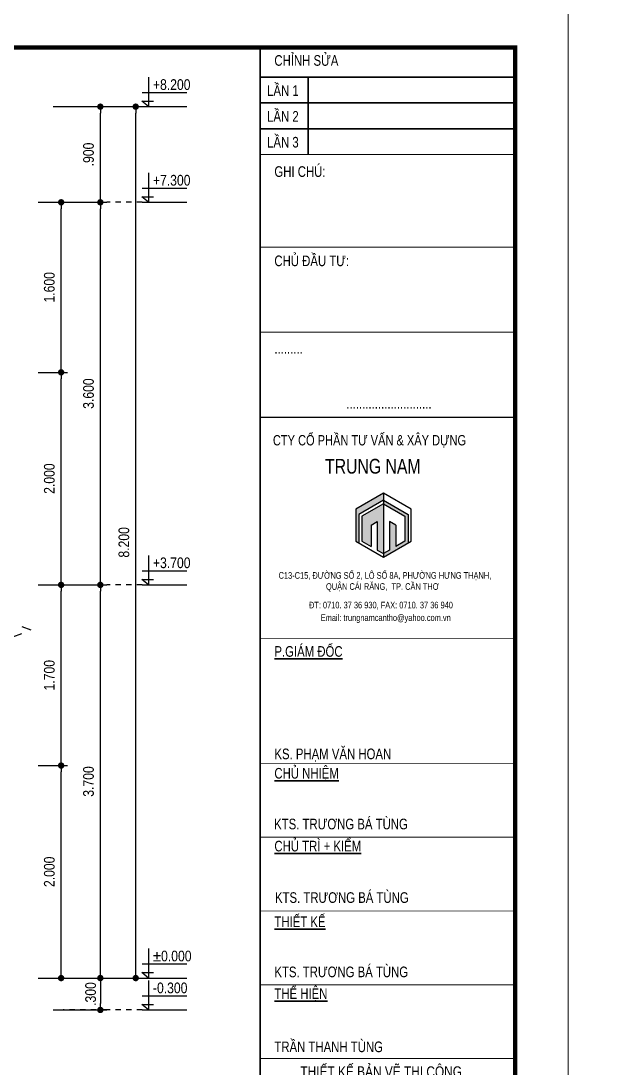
# Model space of a CAD drawing. Header units: millimetres. Extents: x 100 to 288, y -65 to 177.
# Drawn here: x 235.44 to 246.59, y 97.28 to 116.98 of the extents above; entities that cross this region are included whole.
import ezdxf

# ---------------------------------------------------------------- set-up
doc = ezdxf.new("R2010")
doc.units = ezdxf.units.MM
doc.header["$LTSCALE"] = 0.3
doc.header["$MEASUREMENT"] = 0
doc.header["$PDMODE"] = 2
doc.linetypes.add('ACAD_ISO03W100', pattern=[30, 12, -18])
doc.layers.get('0').update_dxf_attribs({"linetype": 'CONTINUOUS', "lineweight": 13})
doc.layers.get('DEFPOINTS').update_dxf_attribs({"linetype": 'CONTINUOUS', "lineweight": 13})
for name, color, linetype in [('LAYER 1', 1, 'CONTINUOUS'), ('LAYER 7', 7, 'CONTINUOUS'), ('LAYER1', 1, 'CONTINUOUS'), ('LAYER5', 5, 'CONTINUOUS'), ('LAYER7', 7, 'CONTINUOUS')]:
    doc.layers.add(name, color=color, linetype=linetype)
doc.styles.add('HELVE-KT', font='VHELVCN.TTF')
doc.styles.add('VNI - HELVE', font='VBOOKMN.TTF', dxfattribs={"width": 0.8})
doc.dimstyles.new('1-50', dxfattribs={"dimtxt": 0.2, "dimasz": 0.12, "dimexe": 0.12, "dimexo": 0.2, "dimgap": 0.12, "dimtad": 1, "dimdec": 3, "dimlfac": 0.5, "dimzin": 4, "dimdsep": 46, "dimtxsty": 'HELVE-KT', "dimblk1": 'DOT', "dimblk2": 'DOT', "dimsah": 1, "dimcen": -0.18, "dimadec": 3, "dimazin": 0, "dimtfac": 1, "dimtdec": 3, "dimtmove": 2, "dimatfit": 3, "dimldrblk": 'DOT', "dimfxl": 0, "dimtolj": 1, "dimtzin": 4, "dimarcsym": 0})

# ---------------------------------------------------------------- blocks, each defined once
blk = doc.blocks.new('AAEER')
at = {"linetype": 'Continuous', "ltscale": 0.08}
h = blk.add_hatch(color=8, dxfattribs=at)
h.paths.add_polyline_path([(377.886, 656.949), (377.886, 657.083), (377.366, 656.782), (377.366, 656.181), (377.423, 656.148), (377.423, 656.682)])
h.paths.add_polyline_path([(377.886, 656.882), (377.481, 656.649), (377.481, 656.181), (377.655, 656.081), (377.655, 656.482), (377.771, 656.548), (377.771, 656.014), (377.886, 655.947)])
blk.add_hatch(color=8, dxfattribs=at).paths.add_polyline_path([(378.118, 656.482), (378.002, 656.548), (378.002, 656.014), (377.886, 655.947), (377.886, 655.88), (378.349, 656.148), (378.349, 656.682), (377.886, 656.949), (377.886, 656.882), (378.291, 656.649), (378.291, 656.181), (378.118, 656.081)])
for p, q in [((377.886, 657.083), (377.886, 656.949)), ((377.886, 657.083), (377.886, 655.88)), ((377.886, 656.949), (377.423, 656.682)), ((377.886, 656.882), (377.481, 656.649)), ((377.886, 656.949), (378.349, 656.682)), ((377.886, 656.882), (377.886, 655.947)), ((377.886, 656.882), (378.291, 656.649)), ((377.423, 656.682), (377.423, 656.148)), ((377.481, 656.649), (377.481, 656.181)), ((378.291, 656.649), (378.291, 656.181)), ((378.349, 656.682), (378.349, 656.148)), ((377.655, 656.482), (377.771, 656.548)), ((377.655, 656.482), (377.655, 656.081)), ((377.771, 656.548), (377.771, 656.014)), ((378.118, 656.482), (378.002, 656.548)), ((378.002, 656.548), (378.002, 656.014)), ((378.118, 656.482), (378.118, 656.081))]:
    blk.add_line(p, q, dxfattribs=at)
blk.add_lwpolyline([(377.366, 656.181), (377.886, 655.88), (378.407, 656.181), (378.407, 656.782), (377.886, 657.083), (377.366, 656.782)], close=True, dxfattribs=at)
for points in [[(377.481, 656.181), (377.655, 656.081)], [(378.291, 656.181), (378.118, 656.081)], [(377.771, 656.014), (377.886, 655.947)], [(378.002, 656.014), (377.886, 655.947)]]:
    blk.add_lwpolyline(points, dxfattribs=at)
at = {"layer": 'LAYER 7', "lineweight": 35}
for points in [[(375.565, 664.914), (380.365, 664.914)], [(376.469, 663.456), (376.469, 664.914)], [(375.565, 664.428), (380.365, 664.428)], [(375.565, 663.942), (380.365, 663.942)]]:
    blk.add_lwpolyline(points, dxfattribs=at)
at = {"layer": 'LAYER7', "const_width": 0.0278}
blk.add_lwpolyline([(380.365, 665.47), (375.565, 665.47), (375.565, 637.695), (380.365, 637.695)], close=True, dxfattribs=at)
at = {"layer": 'LAYER7'}
for points, const_width in [([(375.565, 663.456), (380.365, 663.456)], 0.0174), ([(375.565, 661.712), (380.365, 661.712)], 0.0174), ([(375.565, 660.112), (380.365, 660.112)], 0.0174), ([(375.565, 658.512), (380.365, 658.512)], 0.0212), ([(375.565, 654.346), (380.365, 654.346)], 0.0174), ([(375.565, 651.999), (380.365, 651.999)], 0.0174), ([(375.565, 650.61), (380.365, 650.61)], 0.0174), ([(375.565, 649.221), (380.365, 649.221)], 0.0174), ([(375.565, 647.833), (380.365, 647.833)], 0.0174), ([(375.565, 646.444), (380.365, 646.444)], 0.0174)]:
    blk.add_lwpolyline(points, dxfattribs=dict(at, const_width=const_width))
at = {"layer": 'LAYER 7', "lineweight": 35, "char_height": 0.2, "width": 5.31965, "attachment_point": 1, "style": 'VNI - HELVE'}
for s, insert in [('CHÆNH SÖÛA', (375.833, 665.327)), ('LAÀN 1', (375.696, 664.761)), ('LAÀN 2', (375.696, 664.275)), ('LAÀN 3', (375.696, 663.789)), ('GHI CHUÙ:', (375.833, 663.236)), ('CHUÛ ÑAÀU TÖ:', (375.833, 661.556)), ('.........', (375.833, 659.91)), ('...........................', (377.188, 658.873)), ('{\\LP.GIAÙM ÑOÁC}', (375.833, 654.205)), ('KS. PHAÏM VAÊN HOAN', (375.833, 652.277)), ('{\\LCHUÛ NHIEÄM}', (375.833, 651.912)), ('KTS. TRÖÔNG BAÙ TUØNG', (375.828, 650.957)), ('{\\LCHUÛ TRÌ + KIEÅM}', (375.833, 650.542)), ('KTS. TRÖÔNG BAÙ TUØNG', (375.844, 649.573)), ('{\\LTHIEÁT KEÁ}', (375.833, 649.118)), ('KTS. TRÖÔNG BAÙ TUØNG', (375.833, 648.174)), ('{\\LTHEÅ HIEÄN}', (375.833, 647.765)), ('TRAÀN THANH TUØNG', (375.833, 646.764)), ('{\\fVNI-Helve|b0|i0|c0|p2;THIEÁT KEÁ BAÛN VEÕ THI COÂNG}', (376.323, 646.297))]:
    blk.add_mtext(s, dxfattribs=dict(at, insert=insert))
at = {"layer": 'LAYER5', "attachment_point": 1, "style": 'VNI - HELVE'}
for s, insert, char_height, width in [('{\\H0.9774x;CTY COÅ PHAÀN TÖ VAÁN & XAÂY DÖÏNG} ', (375.805, 658.177), 0.19891, 4.67984), ('TRUNG NAM', (376.787, 657.729), 0.2777, 3.59296), ('{\\fVNI-Helve|b0|i0|c0|p2;C13-C15, ÑÖÔØNG SOÁ 2, LOÂ SOÁ 8A, PHÖÔØNG HÖNG THAÏNH, \\P                       QUAÄN CAÙI RAÊNG,  TP. CAÀN THÔ}', (375.912, 655.598), 0.12499, 8.0242), ('{\\fVNI-Helve|b0|i0|c0|p2;ÑT: 0710. 37 36 930, FAX: 0710. 37 36 940}', (376.484, 655.04), 0.12499, 8.0242), ('{\\fVNI-Helve|b0|i0|c0|p2;Email: trungnamcantho@yahoo.com.vn}', (376.706, 654.803), 0.12499, 8.0242)]:
    blk.add_mtext(s, dxfattribs=dict(at, insert=insert, char_height=char_height, width=width))
blk = doc.blocks.new('_DOT')
at = {"color": 0, "linetype": 'ByBlock'}
blk.add_line((-0.5, 0), (-1, 0), dxfattribs=at)
at = {"color": 0, "linetype": 'ByBlock', "const_width": 0.5}
blk.add_lwpolyline([(-0.25, 0, 1), (0.25, 0, 1)], format="xyb", close=True, dxfattribs=at)
blk = doc.blocks.new('*D222')
at = {"layer": 'DEFPOINTS', "color": 0, "lineweight": -2, "ltscale": 5}
for p in [(235.852, 113.571), (236.94, 113.571), (235.852, 106.371)]:
    blk.add_point(p, dxfattribs=at)
at = {"layer": 'LAYER 1', "color": 0, "lineweight": -2, "ltscale": 5}
for p, q in [((236.052, 113.571), (237.06, 113.571)), ((236.94, 106.491), (236.94, 113.451)), ((236.052, 106.371), (237.06, 106.371))]:
    blk.add_line(p, q, dxfattribs=at)
at = {"layer": 'LAYER 1', "color": 0, "lineweight": -2, "ltscale": 5, "xscale": 0.12, "yscale": 0.12, "zscale": 0.12}
for p, rotation in [((236.94, 113.571), 90), ((236.94, 106.371), 270)]:
    blk.add_blockref('_DOT', p, dxfattribs=dict(at, rotation=rotation))
at = {"layer": 'LAYER 1', "color": 0, "ltscale": 5, "insert": (236.718, 109.971), "char_height": 0.2, "attachment_point": 5, "rotation": 90, "style": 'HELVE-KT'}
blk.add_mtext('\\A1;3.600', dxfattribs=at)
blk = doc.blocks.new('*D223')
at = {"layer": 'DEFPOINTS', "color": 0, "lineweight": -2, "ltscale": 5}
for p in [(235.852, 115.371), (236.94, 115.371), (235.852, 113.571)]:
    blk.add_point(p, dxfattribs=at)
at = {"layer": 'LAYER 1', "color": 0, "lineweight": -2, "ltscale": 5}
for p, q in [((236.052, 115.371), (237.06, 115.371)), ((236.94, 113.691), (236.94, 115.251)), ((236.052, 113.571), (237.06, 113.571))]:
    blk.add_line(p, q, dxfattribs=at)
at = {"layer": 'LAYER 1', "color": 0, "lineweight": -2, "ltscale": 5, "xscale": 0.12, "yscale": 0.12, "zscale": 0.12}
for p, rotation in [((236.94, 115.371), 90), ((236.94, 113.571), 270)]:
    blk.add_blockref('_DOT', p, dxfattribs=dict(at, rotation=rotation))
at = {"layer": 'LAYER 1', "color": 0, "ltscale": 5, "insert": (236.718, 114.471), "char_height": 0.2, "attachment_point": 5, "rotation": 90, "style": 'HELVE-KT'}
blk.add_mtext('\\A1;.900', dxfattribs=at)
blk = doc.blocks.new('*D224')
at = {"layer": 'DEFPOINTS', "color": 0, "lineweight": -2, "ltscale": 5}
for p in [(235.852, 98.971), (235.852, 98.371), (236.94, 98.371)]:
    blk.add_point(p, dxfattribs=at)
at = {"layer": 'LAYER 1', "color": 0, "lineweight": -2, "ltscale": 5}
for p, q in [((236.052, 98.971), (237.06, 98.971)), ((236.94, 98.851), (236.94, 98.491)), ((236.052, 98.371), (237.06, 98.371))]:
    blk.add_line(p, q, dxfattribs=at)
at = {"layer": 'LAYER 1', "color": 0, "lineweight": -2, "ltscale": 5, "xscale": 0.12, "yscale": 0.12, "zscale": 0.12}
for p, rotation in [((236.94, 98.971), 90), ((236.94, 98.371), 270)]:
    blk.add_blockref('_DOT', p, dxfattribs=dict(at, rotation=rotation))
at = {"layer": 'LAYER 1', "color": 0, "ltscale": 5, "insert": (236.757, 98.671), "char_height": 0.2, "attachment_point": 5, "rotation": 90, "style": 'HELVE-KT'}
blk.add_mtext('\\A1;.300', dxfattribs=at)
blk = doc.blocks.new('*D225')
at = {"layer": 'DEFPOINTS', "color": 0, "lineweight": -2, "ltscale": 5}
for p in [(235.852, 106.371), (236.94, 106.371), (235.852, 98.971)]:
    blk.add_point(p, dxfattribs=at)
at = {"layer": 'LAYER 1', "color": 0, "lineweight": -2, "ltscale": 5}
for p, q in [((236.052, 106.371), (237.06, 106.371)), ((236.94, 99.091), (236.94, 106.251)), ((236.052, 98.971), (237.06, 98.971))]:
    blk.add_line(p, q, dxfattribs=at)
at = {"layer": 'LAYER 1', "color": 0, "lineweight": -2, "ltscale": 5, "xscale": 0.12, "yscale": 0.12, "zscale": 0.12}
for p, rotation in [((236.94, 106.371), 90), ((236.94, 98.971), 270)]:
    blk.add_blockref('_DOT', p, dxfattribs=dict(at, rotation=rotation))
at = {"layer": 'LAYER 1', "color": 0, "ltscale": 5, "insert": (236.718, 102.671), "char_height": 0.2, "attachment_point": 5, "rotation": 90, "style": 'HELVE-KT'}
blk.add_mtext('\\A1;3.700', dxfattribs=at)
blk = doc.blocks.new('*D226')
at = {"layer": 'DEFPOINTS', "color": 0, "lineweight": -2, "ltscale": 5}
for p in [(236.499, 115.371), (237.606, 115.371), (236.704, 98.971)]:
    blk.add_point(p, dxfattribs=at)
at = {"layer": 'LAYER 1', "color": 0, "lineweight": -2, "ltscale": 5}
for p, q in [((236.699, 115.371), (237.726, 115.371)), ((237.606, 99.091), (237.606, 115.251)), ((236.904, 98.971), (237.726, 98.971))]:
    blk.add_line(p, q, dxfattribs=at)
at = {"layer": 'LAYER 1', "color": 0, "lineweight": -2, "ltscale": 5, "xscale": 0.12, "yscale": 0.12, "zscale": 0.12}
for p, rotation in [((237.606, 115.371), 90), ((237.606, 98.971), 270)]:
    blk.add_blockref('_DOT', p, dxfattribs=dict(at, rotation=rotation))
at = {"layer": 'LAYER 1', "color": 0, "ltscale": 5, "insert": (237.384, 107.171), "char_height": 0.2, "attachment_point": 5, "rotation": 90, "style": 'HELVE-KT'}
blk.add_mtext('\\A1;8.200', dxfattribs=at)
blk = doc.blocks.new('*D227')
at = {"layer": 'DEFPOINTS', "color": 0, "lineweight": -2, "ltscale": 5}
for p in [(235.568, 102.971), (236.202, 102.971), (235.568, 98.971)]:
    blk.add_point(p, dxfattribs=at)
at = {"layer": 'LAYER 1', "color": 0, "lineweight": -2, "ltscale": 5}
for p, q in [((235.768, 102.971), (236.322, 102.971)), ((236.202, 99.091), (236.202, 102.851)), ((235.768, 98.971), (236.322, 98.971))]:
    blk.add_line(p, q, dxfattribs=at)
at = {"layer": 'LAYER 1', "color": 0, "lineweight": -2, "ltscale": 5, "xscale": 0.12, "yscale": 0.12, "zscale": 0.12}
for p, rotation in [((236.202, 102.971), 90), ((236.202, 98.971), 270)]:
    blk.add_blockref('_DOT', p, dxfattribs=dict(at, rotation=rotation))
at = {"layer": 'LAYER 1', "color": 0, "ltscale": 5, "insert": (235.98, 100.971), "char_height": 0.2, "attachment_point": 5, "rotation": 90, "style": 'HELVE-KT'}
blk.add_mtext('\\A1;2.000', dxfattribs=at)
blk = doc.blocks.new('*D228')
at = {"layer": 'DEFPOINTS', "color": 0, "lineweight": -2, "ltscale": 5}
for p in [(235.568, 106.371), (236.202, 106.371), (235.568, 102.971)]:
    blk.add_point(p, dxfattribs=at)
at = {"layer": 'LAYER 1', "color": 0, "lineweight": -2, "ltscale": 5}
for p, q in [((235.768, 106.371), (236.322, 106.371)), ((236.202, 103.091), (236.202, 106.251)), ((235.768, 102.971), (236.322, 102.971))]:
    blk.add_line(p, q, dxfattribs=at)
at = {"layer": 'LAYER 1', "color": 0, "lineweight": -2, "ltscale": 5, "xscale": 0.12, "yscale": 0.12, "zscale": 0.12}
for p, rotation in [((236.202, 106.371), 90), ((236.202, 102.971), 270)]:
    blk.add_blockref('_DOT', p, dxfattribs=dict(at, rotation=rotation))
at = {"layer": 'LAYER 1', "color": 0, "ltscale": 5, "insert": (235.98, 104.671), "char_height": 0.2, "attachment_point": 5, "rotation": 90, "style": 'HELVE-KT'}
blk.add_mtext('\\A1;1.700', dxfattribs=at)
blk = doc.blocks.new('*D229')
at = {"layer": 'DEFPOINTS', "color": 0, "lineweight": -2, "ltscale": 5}
for p in [(235.568, 110.371), (236.202, 110.371), (235.568, 106.371)]:
    blk.add_point(p, dxfattribs=at)
at = {"layer": 'LAYER 1', "color": 0, "lineweight": -2, "ltscale": 5}
for p, q in [((235.768, 110.371), (236.322, 110.371)), ((236.202, 106.491), (236.202, 110.251)), ((235.768, 106.371), (236.322, 106.371))]:
    blk.add_line(p, q, dxfattribs=at)
at = {"layer": 'LAYER 1', "color": 0, "lineweight": -2, "ltscale": 5, "xscale": 0.12, "yscale": 0.12, "zscale": 0.12}
for p, rotation in [((236.202, 110.371), 90), ((236.202, 106.371), 270)]:
    blk.add_blockref('_DOT', p, dxfattribs=dict(at, rotation=rotation))
at = {"layer": 'LAYER 1', "color": 0, "ltscale": 5, "insert": (235.98, 108.371), "char_height": 0.2, "attachment_point": 5, "rotation": 90, "style": 'HELVE-KT'}
blk.add_mtext('\\A1;2.000', dxfattribs=at)
blk = doc.blocks.new('*D230')
at = {"layer": 'DEFPOINTS', "color": 0, "lineweight": -2, "ltscale": 5}
for p in [(235.568, 113.571), (236.202, 113.571), (235.568, 110.371)]:
    blk.add_point(p, dxfattribs=at)
at = {"layer": 'LAYER 1', "color": 0, "lineweight": -2, "ltscale": 5}
for p, q in [((235.768, 113.571), (236.322, 113.571)), ((236.202, 110.491), (236.202, 113.451)), ((235.768, 110.371), (236.322, 110.371))]:
    blk.add_line(p, q, dxfattribs=at)
at = {"layer": 'LAYER 1', "color": 0, "lineweight": -2, "ltscale": 5, "xscale": 0.12, "yscale": 0.12, "zscale": 0.12}
for p, rotation in [((236.202, 113.571), 90), ((236.202, 110.371), 270)]:
    blk.add_blockref('_DOT', p, dxfattribs=dict(at, rotation=rotation))
at = {"layer": 'LAYER 1', "color": 0, "ltscale": 5, "insert": (235.98, 111.971), "char_height": 0.2, "attachment_point": 5, "rotation": 90, "style": 'HELVE-KT'}
blk.add_mtext('\\A1;1.600', dxfattribs=at)

msp = doc.modelspace()

# ---------------------------------------------------------------- linework, layer by layer
at = {"layer": 'DEFPOINTS', "linetype": 'Continuous', "ltscale": 0.08}
for points in [[(203.74885, 87.74536), (245.74885, 87.74536), (245.74885, 117.44536), (203.74885, 117.44536)], [(245.74885, 87.74536), (287.74885, 87.74536), (287.74885, 117.44536), (245.74885, 117.44536)]]:
    msp.add_lwpolyline(points, close=True, dxfattribs=at)
at = {"layer": 'LAYER 1', "linetype": 'ACAD_ISO03W100', "ltscale": 1e-05}
for points in [[(237.72593, 113.5714), (237.05998, 113.5714)], [(237.72593, 106.3714), (237.05998, 106.3714)], [(237.05998, 98.3714), (236.24081, 98.3714)], [(237.72593, 98.3714), (237.05998, 98.3714)]]:
    msp.add_lwpolyline(points, dxfattribs=at)
at = {"layer": 'LAYER 7', "linetype": 'ACAD_ISO03W100', "ltscale": 0.05}
msp.add_lwpolyline([(235.29181, 104.94619), (235.29181, 105.39413), (235.63525, 105.51913), (234.94838, 105.76913), (235.29181, 105.89413), (235.29181, 106.34208)], dxfattribs=at)
at = {"layer": 'LAYER1', "linetype": 'Continuous', "ltscale": 0.05}
for points in [[(237.84695, 115.92702), (237.84695, 115.3714)], [(237.72593, 115.63707), (238.5696, 115.63707)], [(237.71905, 115.47498), (237.94209, 115.47498)], [(237.84695, 115.3714), (237.71905, 115.47498)], [(237.72593, 115.3714), (238.5696, 115.3714)], [(237.84695, 114.12702), (237.84695, 113.5714)], [(237.72593, 113.83707), (238.5696, 113.83707)], [(237.71905, 113.67498), (237.94209, 113.67498)], [(237.84695, 113.5714), (237.71905, 113.67498)], [(237.72593, 113.5714), (238.5696, 113.5714)], [(237.84695, 106.92702), (237.84695, 106.3714)], [(237.72593, 106.63707), (238.5696, 106.63707)], [(237.71905, 106.47498), (237.94209, 106.47498)], [(237.84695, 106.3714), (237.71905, 106.47498)], [(237.72593, 106.3714), (238.5696, 106.3714)], [(237.84695, 99.52702), (237.84695, 98.9714)], [(237.72593, 99.23707), (238.5696, 99.23707)], [(237.71905, 99.07498), (237.94209, 99.07498)], [(237.84695, 98.9714), (237.71905, 99.07498)], [(237.72593, 98.9714), (238.5696, 98.9714)], [(237.84695, 98.92702), (237.84695, 98.3714)], [(237.72593, 98.63707), (238.5696, 98.63707)], [(237.71905, 98.47498), (237.94209, 98.47498)], [(237.84695, 98.3714), (237.71905, 98.47498)], [(237.72593, 98.3714), (238.5696, 98.3714)]]:
    msp.add_lwpolyline(points, dxfattribs=at)
at = {"layer": 'LAYER7', "linetype": 'Continuous', "const_width": 0.08}
msp.add_lwpolyline([(244.74885, 116.48282), (205.54885, 116.48282), (205.54885, 88.70791), (244.74885, 88.70791)], close=True, dxfattribs=at)

# ---------------------------------------------------------------- block references
at = {"layer": 'LAYER 7', "linetype": 'Continuous'}
msp.add_blockref('AAEER', (-135.61615, -548.9868), dxfattribs=at)

# ---------------------------------------------------------------- texts
at = {"layer": 'LAYER1', "linetype": 'Continuous', "ltscale": 0.05, "char_height": 0.2, "width": 15.1845217, "attachment_point": 1, "style": 'HELVE-KT'}
for s, insert in [('+8.200', (237.93018, 115.88651)), ('+7.300', (237.93018, 114.08651)), ('+3.700', (237.93018, 106.88651)), ('±0.000', (237.93018, 99.48651)), ('-0.300', (237.93018, 98.88651))]:
    msp.add_mtext(s, dxfattribs=dict(at, insert=insert))

# ---------------------------------------------------------------- dimensions: what is measured, and where the dimension line sits
at = {"layer": 'LAYER 1', "ltscale": 5}
for base, p1, p2, picture, middle in [((236.93998, 115.3714), (235.85241, 113.5714), (235.85241, 115.3714), '*D223', (236.71784, 114.4714)), ((237.60593, 115.3714), (236.70381, 98.9714), (236.49863, 115.3714), '*D226', (237.3838, 107.1714)), ((236.20244, 113.5714), (235.56782, 110.3714), (235.56782, 113.5714), '*D230', (235.98031, 111.9714)), ((236.93998, 113.5714), (235.85241, 106.3714), (235.85241, 113.5714), '*D222', (236.71784, 109.9714)), ((236.20244, 110.3714), (235.56782, 106.3714), (235.56782, 110.3714), '*D229', (235.98031, 108.3714)), ((236.20244, 106.3714), (235.56782, 102.9714), (235.56782, 106.3714), '*D228', (235.98031, 104.6714)), ((236.93998, 106.3714), (235.85241, 98.9714), (235.85241, 106.3714), '*D225', (236.71784, 102.6714)), ((236.20244, 102.9714), (235.56782, 98.9714), (235.56782, 102.9714), '*D227', (235.98031, 100.9714))]:
    dim = msp.add_linear_dim(base=base, p1=p1, p2=p2, angle=90, dimstyle='1-50', dxfattribs=at)
    dim.commit()
    dim.dimension.update_dxf_attribs({"geometry": picture, "text_midpoint": middle})
dim = msp.add_linear_dim(base=(236.93998, 98.3714), p1=(235.85241, 98.9714), p2=(235.85241, 98.3714), angle=90, dimstyle='1-50', dxfattribs=at)
dim.commit()
dim.dimension.update_dxf_attribs({"geometry": '*D224', "text_midpoint": (236.75685, 98.6714), "dimtype": 160})

doc.saveas('drawing.dxf')
